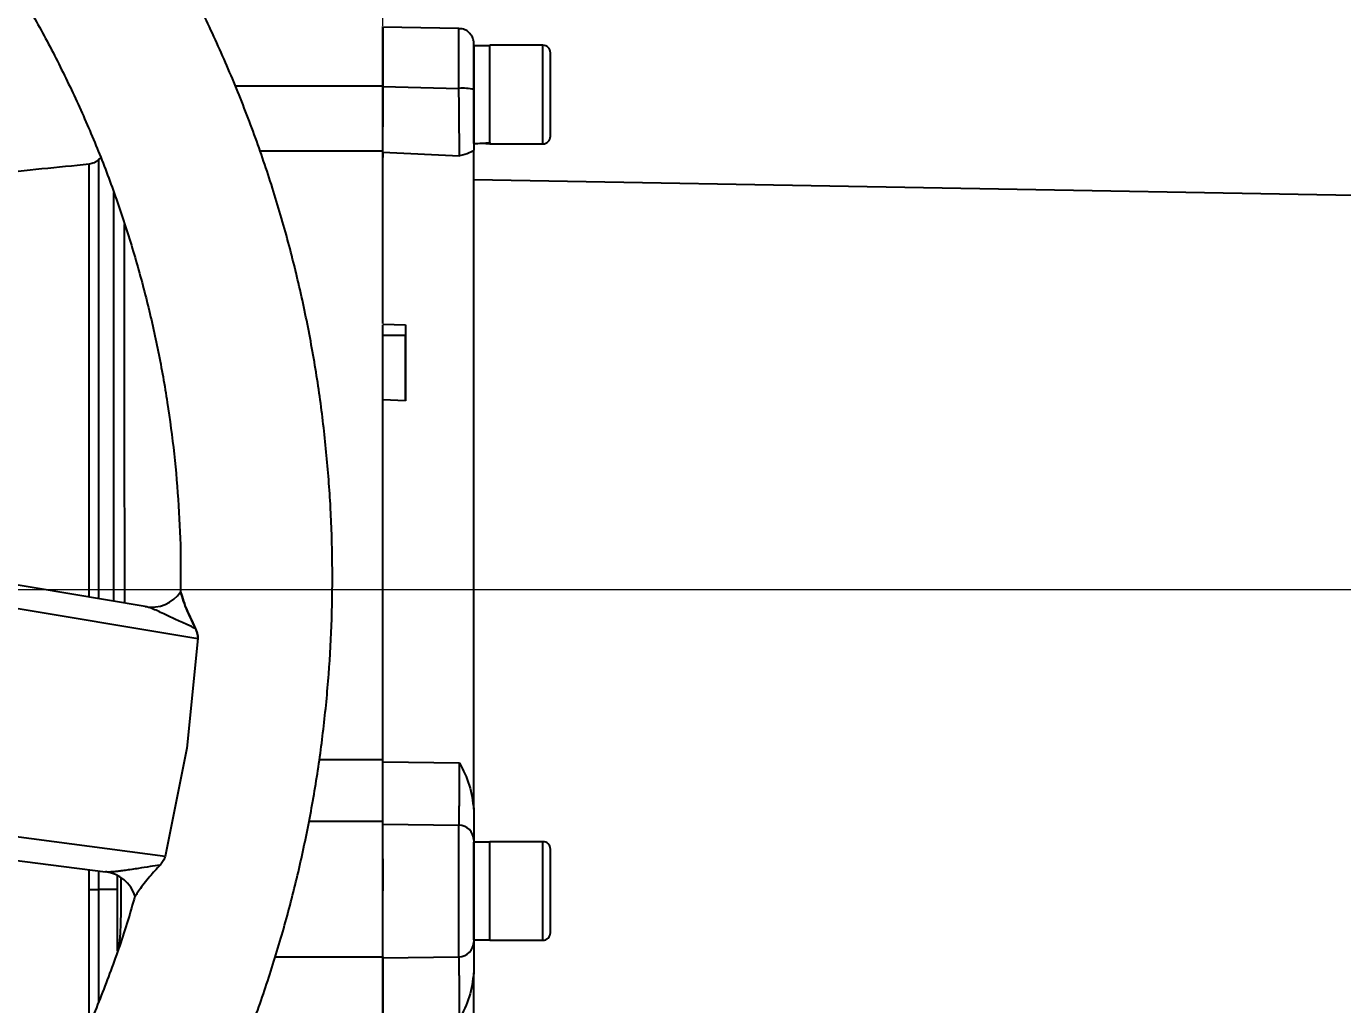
# Model space of a CAD drawing. Header units: millimetres. Extents: x 2180 to 4616, y 795 to 2518.
# Drawn here: x 3117.1 to 3290.7, y 1141.8 to 1270.8 of the extents above; entities that cross this region are included whole.
import ezdxf

# ---------------------------------------------------------------- set-up
doc = ezdxf.new("R2010")
doc.units = ezdxf.units.MM
doc.layers.add('AM_5', color=3, linetype='Continuous', lineweight=25)
doc.styles.add('SLDTEXTSTYLE1', font='txt.shx', dxfattribs={"width": 0.7, "bigfont": 'gbcbig.shx'})
doc.dimstyles.new('SLDDIMSTYLE12$0', dxfattribs={"dimtxt": 12, "dimasz": 10, "dimexe": 0, "dimexo": 0.0625, "dimgap": 0.875, "dimtad": 1, "dimdec": 1, "dimlfac": 1.8, "dimrnd": 1e-09, "dimzin": 12, "dimdsep": 46, "dimtxsty": 'SLDTEXTSTYLE1', "dimcen": 0.09, "dimdle": 8.16, "dimclrd": 3, "dimclre": 3, "dimadec": 0, "dimazin": 3, "dimtfac": 1, "dimtdec": 1, "dimtofl": 0, "dimtmove": 0, "dimatfit": 3, "dimfxl": 0, "dimfrac": 2, "dimtolj": 1, "dimlwd": 5, "dimlwe": 5, "dimarcsym": 0})
doc.dimstyles.new('SLDDIMSTYLE12$3', dxfattribs={"dimtxt": 12, "dimasz": 10, "dimexe": 0, "dimexo": 0.0625, "dimgap": 0.875, "dimtad": 1, "dimdec": 1, "dimlfac": 1.8, "dimrnd": 1e-09, "dimzin": 12, "dimdsep": 46, "dimtxsty": 'SLDTEXTSTYLE1', "dimcen": 0.09, "dimdle": 8.16, "dimclrd": 3, "dimclre": 3, "dimadec": 0, "dimazin": 3, "dimtfac": 1, "dimtdec": 1, "dimtofl": 0, "dimtmove": 0, "dimatfit": 3, "dimfxl": 0, "dimfrac": 2, "dimtolj": 1, "dimlwd": 5, "dimlwe": 5, "dimarcsym": 0})

# ---------------------------------------------------------------- blocks, each defined once
blk = doc.blocks.new('*D52')
at = {"layer": 'AM_5', "color": 3, "lineweight": 5, "transparency": 16777216}
blk.add_line((2986.92, 1197.06), (2986.92, 1380.16), dxfattribs=at)
at = {"layer": 'AM_5', "color": 3, "linetype": 'Continuous', "lineweight": 5, "transparency": 16777216}
for p, q in [((2996.92, 1380.16), (3154.16, 1380.16)), ((3164.16, 1270.86), (3164.16, 1380.16))]:
    blk.add_line(p, q, dxfattribs=at)
at = {"layer": 'AM_5', "color": 3, "transparency": 16777216}
for points in [[(2996.92, 1381.83), (2996.92, 1378.49), (2986.92, 1380.16)], [(3154.16, 1381.83), (3154.16, 1378.49), (3164.16, 1380.16)]]:
    blk.add_solid(points, dxfattribs=at)
at = {"layer": 'Defpoints', "color": 0, "transparency": 16777216}
for p in [(3164.16, 1380.16), (3164.16, 1270.8), (2986.92, 1197)]:
    blk.add_point(p, dxfattribs=at)
at = {"layer": 'AM_5', "color": 0, "transparency": 16777216, "insert": (3075.54, 1387.04), "char_height": 12, "attachment_point": 5, "style": 'SLDTEXTSTYLE1'}
blk.add_mtext('\\A1;178', dxfattribs=at)
blk = doc.blocks.new('*D53')
at = {"layer": 'AM_5', "color": 3, "lineweight": 5, "transparency": 16777216}
blk.add_line((3164.16, 1270.86), (3164.16, 1379.48), dxfattribs=at)
at = {"layer": 'AM_5', "color": 3, "linetype": 'Continuous', "lineweight": 5, "transparency": 16777216}
for p, q in [((3174.16, 1379.48), (3326.16, 1379.48)), ((3336.16, 1189.13), (3336.16, 1379.48))]:
    blk.add_line(p, q, dxfattribs=at)
at = {"layer": 'AM_5', "color": 3, "transparency": 16777216}
for points in [[(3174.16, 1381.14), (3174.16, 1377.81), (3164.16, 1379.48)], [(3326.16, 1381.14), (3326.16, 1377.81), (3336.16, 1379.48)]]:
    blk.add_solid(points, dxfattribs=at)
at = {"layer": 'Defpoints', "color": 0, "transparency": 16777216}
for p in [(3336.16, 1379.48), (3164.16, 1270.8), (3336.16, 1189.07)]:
    blk.add_point(p, dxfattribs=at)
at = {"layer": 'AM_5', "color": 0, "transparency": 16777216, "insert": (3250.16, 1386.35), "char_height": 12, "attachment_point": 5, "style": 'SLDTEXTSTYLE1'}
blk.add_mtext('\\A1;172', dxfattribs=at)
blk = doc.blocks.new('*D42')
at = {"layer": 'AM_5', "color": 3, "lineweight": 5, "transparency": 16777216}
blk.add_line((3280.13, 1314), (3311.38, 1314), dxfattribs=at)
at = {"layer": 'AM_5', "color": 3, "linetype": 'Continuous', "lineweight": 5, "transparency": 16777216}
for p, q in [((3311.38, 1304), (3311.38, 1206.56)), ((2986.99, 1196.56), (3311.38, 1196.56))]:
    blk.add_line(p, q, dxfattribs=at)
at = {"layer": 'AM_5', "color": 3, "transparency": 16777216}
for points in [[(3309.71, 1304), (3313.04, 1304), (3311.38, 1314)], [(3309.71, 1206.56), (3313.04, 1206.56), (3311.38, 1196.56)]]:
    blk.add_solid(points, dxfattribs=at)
at = {"layer": 'Defpoints', "color": 0, "transparency": 16777216}
for p in [(3280.07, 1314), (2986.93, 1196.56), (3311.38, 1196.56)]:
    blk.add_point(p, dxfattribs=at)
at = {"layer": 'AM_5', "color": 0, "transparency": 16777216, "insert": (3304.5, 1255.28), "char_height": 12, "attachment_point": 5, "rotation": 90, "style": 'SLDTEXTSTYLE1'}
blk.add_mtext('\\A1;115', dxfattribs=at)
blk = doc.blocks.new('*D43')
at = {"layer": 'AM_5', "color": 3, "linetype": 'Continuous', "lineweight": 5, "transparency": 16777216}
blk.add_line((3133.35, 1365.27), (3107.54, 1333.22), dxfattribs=at)
at = {"layer": 'AM_5', "color": 3, "lineweight": 5, "transparency": 16777216}
for p, q in [((3054.14, 1267.02), (3054.32, 1267.02)), ((3054.23, 1266.93), (3054.23, 1267.11))]:
    blk.add_line(p, q, dxfattribs=at)
at = {"layer": 'AM_5', "color": 3, "transparency": 16777216}
blk.add_solid([(3106.24, 1334.26), (3108.84, 1332.17), (3101.27, 1325.43)], dxfattribs=at)
at = {"layer": 'Defpoints', "color": 0, "transparency": 16777216}
for p in [(3101.27, 1325.43), (3007.18, 1208.6)]:
    blk.add_point(p, dxfattribs=at)
at = {"layer": 'AM_5', "color": 0, "transparency": 16777216, "insert": (3118.23, 1357.45), "char_height": 12, "attachment_point": 5, "rotation": 51.1543, "style": 'SLDTEXTSTYLE1'}
blk.add_mtext('\\A1;%%C420', dxfattribs=at)

msp = doc.modelspace()

# ---------------------------------------------------------------- linework, layer by layer
at = {"color": 7, "linetype": 'Continuous', "lineweight": 25}
for p, q in [((3174.191, 1270.511), (3164.157, 1270.686)), ((3178.257, 1268.235), (3176.157, 1268.235)), ((3185.257, 1268.295), (3178.257, 1268.295)), ((3144.68, 1262.931), (3164.157, 1262.931)), ((3164.157, 1262.866), (3174.191, 1262.616)), ((3176.157, 1255.47), (3176.157, 1257.628)), ((3176.157, 1257.455), (3176.157, 1255.355)), ((3178.257, 1255.295), (3185.257, 1255.295)), ((3126.944, 1253.497), (3126.63, 1253.183)), ((3164.157, 1254.34), (3147.934, 1254.34)), ((3164.156, 1254.215), (3164.156, 1253.481)), ((3164.157, 1254.215), (3174.261, 1253.698)), ((3305.683, 1248.275), (3176.157, 1250.536)), ((3164.157, 1231.545), (3167.157, 1231.433)), ((3167.157, 1231.433), (3167.157, 1230.01)), ((3167.157, 1230.01), (3164.157, 1230.01)), ((3167.157, 1221.438), (3164.157, 1221.549)), ((3132.815, 1194.293), (3107.376, 1198.565)), ((3137.455, 1196.241), (3137.455, 1196.24)), ((3137.49, 1196.239), (3137.491, 1196.238)), ((3106.096, 1195.683), (3139.748, 1190.07)), ((3139.748, 1190.07), (3138.288, 1175.616)), ((3138.287, 1175.613), (3135.46, 1161.361)), ((3138.288, 1175.616), (3138.287, 1175.613)), ((3155.758, 1174.127), (3164.157, 1174.127)), ((3164.157, 1173.823), (3174.262, 1173.704)), ((3135.46, 1161.361), (3101.628, 1165.763)), ((3164.157, 1165.953), (3154.394, 1165.953)), ((3164.157, 1165.621), (3174.192, 1165.472)), ((3178.257, 1163.235), (3176.157, 1163.235)), ((3185.257, 1163.295), (3178.257, 1163.295)), ((3178.257, 1163.295), (3178.257, 1163.235)), ((3102.007, 1162.62), (3127.591, 1159.32)), ((3125.429, 1157), (3125.429, 1159.599)), ((3126.653, 1159.441), (3126.653, 1157.001)), ((3129.157, 1157.007), (3129.157, 1158.805)), ((3129.157, 1157.007), (3129.157, 1158.805)), ((3129.157, 1157.007), (3126.653, 1157.001)), ((3129.157, 1148.898), (3129.157, 1157.007)), ((3164.157, 1152.545), (3164.157, 1152.795)), ((3176.157, 1150.355), (3178.257, 1150.355)), ((3178.257, 1150.295), (3185.257, 1150.295)), ((3149.946, 1148.092), (3164.157, 1148.092)), ((3164.157, 1147.97), (3174.192, 1148.119))]:
    msp.add_line(p, q, dxfattribs=at)
at = {"color": 7, "linetype": 'Continuous', "lineweight": 25, "flags": 128}
for points in [[(3174.191, 1262.616), (3174.191, 1264.414), (3174.191, 1266.097), (3174.191, 1267.588), (3174.191, 1268.823), (3174.191, 1269.746), (3174.191, 1270.317), (3174.191, 1270.511)], [(3176.157, 1255.355), (3176.157, 1255.531), (3176.157, 1256.05), (3176.157, 1256.882), (3176.157, 1257.984), (3176.157, 1259.293), (3176.157, 1260.74), (3176.157, 1262.244), (3176.157, 1263.724), (3176.157, 1265.098), (3176.157, 1266.292), (3176.157, 1267.239), (3176.157, 1267.889), (3176.157, 1268.206), (3176.157, 1268.235)], [(3178.257, 1255.47), (3178.257, 1255.394), (3178.257, 1255.306), (3178.257, 1255.568), (3178.257, 1256.166), (3178.257, 1257.067), (3178.257, 1258.223), (3178.257, 1259.572), (3178.257, 1261.04), (3178.257, 1262.549), (3178.257, 1264.018), (3178.257, 1265.367), (3178.257, 1266.523), (3178.257, 1267.424), (3178.257, 1268.022), (3178.257, 1268.284), (3178.257, 1268.235)], [(3178.257, 1255.47), (3178.257, 1255.924), (3178.257, 1256.7), (3178.257, 1257.754), (3178.257, 1259.029), (3178.257, 1260.455), (3178.257, 1261.955), (3178.257, 1263.446), (3178.257, 1264.846), (3178.257, 1266.08), (3178.257, 1267.079), (3178.257, 1267.79), (3178.257, 1268.172), (3178.257, 1268.235)], [(3185.257, 1255.295), (3185.257, 1255.306), (3185.257, 1255.568), (3185.257, 1256.166), (3185.257, 1257.067), (3185.257, 1258.223), (3185.257, 1259.572), (3185.257, 1261.04), (3185.257, 1262.549), (3185.257, 1264.018), (3185.257, 1265.367), (3185.257, 1266.523), (3185.257, 1267.424), (3185.257, 1268.022), (3185.257, 1268.284), (3185.257, 1268.295)], [(3176.157, 1262.428), (3176.157, 1262.416), (3176.157, 1261.18), (3176.157, 1259.994), (3176.157, 1258.954), (3176.157, 1258.144), (3176.157, 1257.631), (3176.157, 1257.455)], [(3176.157, 1257.795), (3176.157, 1257.754), (3176.157, 1256.7), (3176.157, 1255.924), (3176.157, 1255.47)], [(3174.192, 1148.119), (3174.192, 1148.483), (3174.192, 1149.215), (3174.192, 1150.284), (3174.192, 1151.641), (3174.192, 1153.227), (3174.192, 1154.971), (3174.192, 1156.795), (3174.192, 1158.62), (3174.192, 1160.364), (3174.192, 1161.949), (3174.192, 1163.307), (3174.192, 1164.375), (3174.192, 1165.108), (3174.192, 1165.472)], [(3176.157, 1150.355), (3176.157, 1150.371), (3176.157, 1150.651), (3176.157, 1151.267), (3176.157, 1152.185), (3176.157, 1153.355), (3176.157, 1154.714), (3176.157, 1156.186), (3176.157, 1157.691), (3176.157, 1159.148), (3176.157, 1160.476), (3176.157, 1161.602), (3176.157, 1162.466), (3176.157, 1163.02), (3176.157, 1163.233), (3176.157, 1163.235)], [(3178.257, 1150.355), (3178.257, 1150.339), (3178.257, 1150.339), (3178.257, 1150.687), (3178.257, 1151.364), (3178.257, 1152.334), (3178.257, 1153.545), (3178.257, 1154.931), (3178.257, 1156.417), (3178.257, 1157.924), (3178.257, 1159.369), (3178.257, 1160.676), (3178.257, 1161.774), (3178.257, 1162.603), (3178.257, 1163.12), (3178.257, 1163.295), (3178.257, 1163.295)], [(3185.257, 1150.295), (3185.257, 1150.339), (3185.257, 1150.687), (3185.257, 1151.364), (3185.257, 1152.334), (3185.257, 1153.545), (3185.257, 1154.931), (3185.257, 1156.417), (3185.257, 1157.924), (3185.257, 1159.369), (3185.257, 1160.676), (3185.257, 1161.774), (3185.257, 1162.603), (3185.257, 1163.12), (3185.257, 1163.295)], [(3178.257, 1150.459), (3178.257, 1150.57), (3178.257, 1151.124), (3178.257, 1151.987), (3178.257, 1153.114), (3178.257, 1154.442), (3178.257, 1155.898), (3178.257, 1157.404), (3178.257, 1158.876), (3178.257, 1160.234), (3178.257, 1161.405), (3178.257, 1162.323), (3178.257, 1162.587)]]:
    msp.add_lwpolyline(points, dxfattribs=at)
at = {"color": 7, "linetype": 'Continuous', "lineweight": 25}
for centre, radius, start, end in [((3185.257, 1267.295), 1, 360, 90), ((3174.673, 1257.287), 5.35, 73.89602, 95.15846), ((3185.257, 1256.295), 1, 270, 360), ((3133.646, 1198.887), 4.669, 259.74027, 325.43734), ((3174.162, 1163.477), 1.995, 0.12481, 89.13021), ((3185.257, 1162.295), 1, 360, 90), ((3127.044, 1154.684), 4.668, 17.58427, 83.2716), ((3125.37, 1821.055), 664.054, 270.005021, 270.110676), ((3185.257, 1151.295), 1, 270, 360), ((3174.162, 1150.114), 1.995, 270.86979, 359.87519)]:
    msp.add_arc(centre, radius, start, end, dxfattribs=at)
for centre, major_axis, ratio, start_param, end_param in [((3176.157, 1261.795), (11.154, 0), 0.5773485, 4.712389, 4.9017857), ((3178.257, 1261.795), (11.154, 0), 0.5773485, 4.6181166, 4.712389), ((3129.157, 1156.795), (0, 98.916), 0.0000054, 4.6323855, 4.7145267)]:
    msp.add_ellipse(centre, major_axis=major_axis, ratio=ratio, start_param=start_param, end_param=end_param, dxfattribs=at)
for points, knots in [([(2986.724, 1027.83), (2989.284, 1027.855), (2992.865, 1027.889), (2998.134, 1028.168), (3002.598, 1028.504), (3007.914, 1029.069), (3013.483, 1029.842), (3019.297, 1030.853), (3025.268, 1032.109), (3031.344, 1033.619), (3037.482, 1035.39), (3043.647, 1037.424), (3049.811, 1039.724), (3055.948, 1042.289), (3062.036, 1045.119), (3068.055, 1048.213), (3073.988, 1051.568), (3079.817, 1055.18), (3085.527, 1059.045), (3091.103, 1063.159), (3096.53, 1067.517), (3101.795, 1072.111), (3106.887, 1076.935), (3111.792, 1081.983), (3116.499, 1087.246), (3120.996, 1092.716), (3125.275, 1098.384), (3129.323, 1104.241), (3133.133, 1110.278), (3136.695, 1116.484), (3140, 1122.849), (3143.041, 1129.361), (3145.81, 1136.01), (3148.3, 1142.785), (3150.506, 1149.672), (3152.42, 1156.661), (3154.039, 1163.739), (3155.357, 1170.893), (3156.37, 1178.109), (3157.074, 1185.377), (3157.467, 1192.681), (3157.546, 1200.009), (3157.309, 1207.347), (3156.755, 1214.681), (3155.882, 1221.999), (3154.692, 1229.286), (3153.184, 1236.529), (3151.359, 1243.713), (3149.218, 1250.826), (3146.765, 1257.854), (3144, 1264.782), (3140.927, 1271.599), (3137.55, 1278.289), (3133.872, 1284.841), (3129.899, 1291.241), (3125.634, 1297.477), (3121.083, 1303.535), (3116.251, 1309.403), (3111.143, 1315.069), (3105.767, 1320.522), (3100.32, 1325.569), (3094.847, 1330.222), (3089.389, 1334.491), (3083.764, 1338.534), (3077.982, 1342.342), (3072.055, 1345.91), (3065.992, 1349.232), (3059.806, 1352.302), (3053.51, 1355.116), (3047.116, 1357.668), (3040.641, 1359.954), (3034.103, 1361.97), (3027.528, 1363.713), (3020.956, 1365.177), (3014.462, 1366.359), (3008.172, 1367.256), (3002.648, 1367.84), (2997.766, 1368.207), (2992.942, 1368.447), (2986.967, 1368.564), (2981.45, 1368.454), (2976.181, 1368.182), (2971.717, 1367.844), (2966.401, 1367.279), (2960.832, 1366.506), (2955.018, 1365.496), (2949.047, 1364.24), (2942.971, 1362.729), (2936.833, 1360.959), (2930.668, 1358.924), (2924.504, 1356.625), (2918.367, 1354.06), (2912.279, 1351.229), (2906.26, 1348.136), (2900.327, 1344.781), (2894.498, 1341.169), (2888.788, 1337.303), (2883.213, 1333.189), (2877.785, 1328.832), (2872.52, 1324.238), (2867.428, 1319.413), (2862.523, 1314.365), (2857.817, 1309.103), (2853.319, 1303.633), (2849.041, 1297.964), (2844.992, 1292.107), (2841.182, 1286.07), (2837.62, 1279.865), (2834.316, 1273.5), (2831.273, 1266.988), (2828.511, 1260.336), (2826.174, 1254.054), (2824.895, 1249.949), (2824.332, 1248.141)], [0, 0, 0, 0, 0.01020738, 0.01427401, 0.02103699, 0.02805607, 0.03558666, 0.0434511, 0.05157826, 0.05991132, 0.06840986, 0.07704394, 0.08579098, 0.09463359, 0.10355821, 0.11255405, 0.12161242, 0.13072624, 0.1398897, 0.14909794, 0.15834689, 0.16763314, 0.17695375, 0.18630622, 0.19568842, 0.20509849, 0.21453484, 0.22399606, 0.23348097, 0.24298851, 0.25251779, 0.26206801, 0.27163852, 0.28122873, 0.29083816, 0.30046642, 0.31011319, 0.31977821, 0.32946132, 0.33916239, 0.34888138, 0.35861831, 0.36837328, 0.37814642, 0.38793798, 0.39774825, 0.40757761, 0.41742653, 0.42729557, 0.4371854, 0.4470968, 0.45703069, 0.46698816, 0.47697044, 0.48697902, 0.49701559, 0.50708218, 0.51718117, 0.52731537, 0.53748817, 0.54770366, 0.5569145, 0.56612256, 0.57532659, 0.5845258, 0.59371913, 0.60290519, 0.61208206, 0.62124705, 0.63039624, 0.63952364, 0.64861966, 0.65766788, 0.66663751, 0.67546331, 0.68397889, 0.69196332, 0.69760555, 0.70350123, 0.71121989, 0.72142727, 0.72549391, 0.73225688, 0.73927596, 0.74680655, 0.754671, 0.76279816, 0.77113122, 0.77962976, 0.78826384, 0.79701087, 0.80585349, 0.81477811, 0.82377394, 0.83283231, 0.84194614, 0.85110959, 0.86031783, 0.86956679, 0.87885303, 0.88817364, 0.89752611, 0.90690831, 0.91631839, 0.92575473, 0.93521596, 0.94470086, 0.95420841, 0.96373768, 0.97328791, 0.98285841, 0.99244862, 1, 1, 1, 1]), ([(2987.54, 1348.519), (2989.941, 1348.481), (2993.299, 1348.429), (2998.242, 1348.125), (3002.432, 1347.768), (3007.418, 1347.177), (3012.64, 1346.377), (3018.086, 1345.34), (3023.674, 1344.056), (3029.353, 1342.518), (3035.081, 1340.72), (3040.825, 1338.659), (3046.555, 1336.335), (3052.247, 1333.748), (3057.879, 1330.898), (3063.431, 1327.788), (3068.884, 1324.421), (3074.221, 1320.802), (3079.427, 1316.935), (3084.486, 1312.826), (3089.384, 1308.482), (3094.107, 1303.909), (3098.643, 1299.116), (3102.979, 1294.11), (3107.104, 1288.901), (3111.006, 1283.498), (3114.675, 1277.91), (3118.102, 1272.149), (3121.276, 1266.226), (3124.19, 1260.15), (3126.834, 1253.936), (3129.203, 1247.594), (3131.287, 1241.136), (3133.082, 1234.577), (3134.582, 1227.929), (3135.78, 1221.205), (3136.677, 1214.419), (3137.253, 1207.585), (3137.527, 1201.519), (3137.475, 1197.735), (3137.455, 1196.241)], [0, 0, 0, 0, 0.0302952, 0.0423856, 0.0624901, 0.08336, 0.1057536, 0.1291426, 0.1533151, 0.1781023, 0.2033838, 0.2290707, 0.2550958, 0.2814075, 0.3079654, 0.3347376, 0.3616982, 0.3888263, 0.4161047, 0.4435189, 0.4710571, 0.4987089, 0.526466, 0.5543209, 0.5822674, 0.6103001, 0.6384144, 0.6666062, 0.6948723, 0.7232096, 0.7516156, 0.7800883, 0.8086258, 0.8372268, 0.86589, 0.8946146, 0.9234, 0.9522458, 0.9811519, 1, 1, 1, 1]), ([(3164.157, 1262.931), (3164.157, 1263.993), (3164.157, 1266.119), (3164.157, 1268.688), (3164.157, 1270.456), (3164.157, 1270.68), (3164.157, 1270.792)], [0, 0, 0, 0, 0.2503661, 0.5007322, 0.7510982, 1, 1, 1, 1]), ([(3164.157, 1270.686), (3164.157, 1270.575), (3164.157, 1270.352), (3164.157, 1268.553), (3164.157, 1266.906), (3164.157, 1265.839), (3164.157, 1265.795)], [0, 0, 0, 0, 0.3286314, 0.6572627, 0.9858941, 1, 1, 1, 1]), ([(3176.157, 1268.094), (3176.157, 1268.151), (3176.157, 1268.4), (3176.157, 1268.488), (3176.157, 1268.51), (3176.157, 1268.513), (3176.157, 1268.519), (3176.157, 1268.526), (3176.156, 1268.549), (3176.15, 1268.789), (3176.061, 1269.22), (3175.747, 1269.777), (3175.268, 1270.213), (3174.717, 1270.481), (3174.341, 1270.479), (3174.198, 1270.478)], [0, 0, 0, 0, 0.0799652, 0.3519428, 0.420096, 0.4244444, 0.4252673, 0.4262442, 0.4288884, 0.4379541, 0.5614142, 0.669529, 0.7910614, 0.920557, 1, 1, 1, 1]), ([(3176.157, 1268.094), (3176.157, 1268.083), (3176.157, 1267.931), (3176.157, 1266.816), (3176.157, 1264.885), (3176.157, 1263.247), (3176.157, 1262.428)], [0, 0, 0, 0, 0.0255227, 0.3503484, 0.6751742, 1, 1, 1, 1]), ([(3186.257, 1261.795), (3186.257, 1262.487), (3186.257, 1263.551), (3186.257, 1264.832), (3186.257, 1265.713), (3186.257, 1266.423), (3186.257, 1267.108), (3186.257, 1267.221), (3186.257, 1267.295)], [0, 0, 0, 0, 0.2394568, 0.3683607, 0.5, 0.6316393, 0.7605432, 1, 1, 1, 1]), ([(3164.157, 1254.215), (3164.157, 1254.496), (3164.157, 1255.058), (3164.157, 1257.076), (3164.157, 1259.725), (3164.157, 1261.818), (3164.157, 1262.866)], [0, 0, 0, 0, 0.2500466, 0.4994486, 0.7493959, 1, 1, 1, 1]), ([(3174.261, 1253.698), (3174.261, 1253.973), (3174.26, 1254.344), (3174.254, 1255.299), (3174.25, 1255.977), (3174.245, 1256.792), (3174.235, 1257.811), (3174.222, 1259.122), (3174.209, 1260.751), (3174.197, 1261.975), (3174.191, 1262.616)], [0, 0, 0, 0, 0.2442896, 0.3290361, 0.4144899, 0.500125, 0.5979924, 0.7157703, 0.8510724, 1, 1, 1, 1]), ([(3176.157, 1262.428), (3176.157, 1261.668), (3176.157, 1260.153), (3176.157, 1258.024), (3176.157, 1256.067), (3176.157, 1255.003), (3176.157, 1254.469)], [0, 0, 0, 0, 0.2507669, 0.5000113, 0.749245, 1, 1, 1, 1]), ([(3164.157, 1261.795), (3164.157, 1261.239), (3164.157, 1260.127), (3164.157, 1258.709), (3164.157, 1257.779), (3164.157, 1257.418), (3164.157, 1257.68), (3164.157, 1257.795)], [0, 0, 0, 0, 0.2095815, 0.4191631, 0.6287446, 0.8383262, 1, 1, 1, 1]), ([(3186.257, 1256.295), (3186.257, 1256.368), (3186.257, 1256.481), (3186.257, 1257.167), (3186.257, 1257.877), (3186.257, 1258.758), (3186.257, 1260.039), (3186.257, 1261.103), (3186.257, 1261.795)], [0, 0, 0, 0, 0.2394568, 0.3683607, 0.5, 0.6316393, 0.7605432, 1, 1, 1, 1]), ([(3164.157, 1231.626), (3164.157, 1232.323), (3164.157, 1235.295), (3164.157, 1239.745), (3164.157, 1244.888), (3164.157, 1249.04), (3164.157, 1252.323), (3164.157, 1253.667), (3164.157, 1254.34)], [0, 0, 0, 0, 0.0577205, 0.2461764, 0.4346323, 0.6230882, 0.8115441, 1, 1, 1, 1]), ([(3164.157, 1246.277), (3164.157, 1247.426), (3164.157, 1249.775), (3164.157, 1252.442), (3164.157, 1253.624), (3164.157, 1254.215)], [0, 0, 0, 0, 0.3234517, 0.6617258, 1, 1, 1, 1]), ([(3176.157, 1254.469), (3176.011, 1254.349), (3175.718, 1254.108), (3174.749, 1253.835), (3174.261, 1253.698)], [0, 0, 0, 0, 0.4975573, 1, 1, 1, 1]), ([(3125.419, 1252.601), (3121.264, 1252.198), (3113.895, 1251.482), (3106.553, 1250.525), (3103.35, 1250.107)], [0, 0, 0, 0, 0.5637924, 1, 1, 1, 1]), ([(3126.651, 1253.203), (3126.47, 1253.051), (3126.108, 1252.746), (3125.643, 1252.661), (3125.41, 1252.618)], [0, 0, 0, 0, 0.5000001, 1, 1, 1, 1]), ([(3125.428, 1195.533), (3125.427, 1197.48), (3125.427, 1202.35), (3125.427, 1207.703), (3125.427, 1211.872), (3125.426, 1214.118), (3125.426, 1216.324), (3125.426, 1218.487), (3125.426, 1220.606), (3125.426, 1222.677), (3125.425, 1225.642), (3125.425, 1229.532), (3125.424, 1234.235), (3125.423, 1238.853), (3125.422, 1242.657), (3125.422, 1245.68), (3125.421, 1248.007), (3125.42, 1249.962), (3125.42, 1251.449), (3125.419, 1252.434), (3125.419, 1252.551), (3125.418, 1252.611)], [0, 0, 0, 0, 0.0577112, 0.1444095, 0.1693942, 0.1944696, 0.2196359, 0.2448929, 0.2702408, 0.2956794, 0.3212087, 0.3825805, 0.4507211, 0.5256294, 0.607304, 0.6655257, 0.7267557, 0.7909939, 0.8582398, 0.9284932, 1, 1, 1, 1]), ([(3126.644, 1253.123), (3126.644, 1253.146), (3126.644, 1253.288), (3126.645, 1252.629), (3126.646, 1251.088), (3126.647, 1248.508), (3126.647, 1245.005), (3126.648, 1240.57), (3126.649, 1235.24), (3126.65, 1229.054), (3126.651, 1222.06), (3126.651, 1214.333), (3126.652, 1205.897), (3126.652, 1199.508), (3126.652, 1195.843), (3126.652, 1195.328)], [0, 0, 0, 0, 0.016394, 0.101859, 0.1878451, 0.2743525, 0.3613811, 0.4489308, 0.5370018, 0.6255939, 0.7147072, 0.8043418, 0.8944974, 0.9851743, 1, 1, 1, 1]), ([(3128.694, 1194.985), (3128.693, 1196.728), (3128.693, 1200.898), (3128.691, 1207.217), (3128.69, 1213.714), (3128.688, 1218.23), (3128.687, 1220.96), (3128.686, 1222.245), (3128.686, 1223.469), (3128.685, 1224.633), (3128.685, 1225.74), (3128.683, 1228.859), (3128.68, 1233.716), (3128.676, 1239.693), (3128.678, 1244.354), (3128.668, 1247.344), (3128.668, 1248.554), (3128.668, 1248.88)], [0, 0, 0, 0, 0.0708686, 0.1695597, 0.2704087, 0.3610308, 0.383079, 0.4044252, 0.4250694, 0.4450117, 0.4642519, 0.4827902, 0.6102084, 0.7376719, 0.865182, 0.9635673, 1, 1, 1, 1]), ([(3130.108, 1194.747), (3130.108, 1195.974), (3130.107, 1200.056), (3130.106, 1206.739), (3130.103, 1214.789), (3130.101, 1222.542), (3130.098, 1229.892), (3130.094, 1236.627), (3130.091, 1241.568), (3130.089, 1243.954), (3130.089, 1244.683)], [0, 0, 0, 0, 0.0570997, 0.1899714, 0.32791, 0.4709149, 0.6189859, 0.7721223, 0.9303237, 1, 1, 1, 1]), ([(3164.157, 1174.127), (3164.157, 1177.422), (3164.157, 1184.01), (3164.157, 1193.563), (3164.157, 1202.744), (3164.157, 1211.454), (3164.157, 1219.567), (3164.157, 1226.303), (3164.157, 1229.983), (3164.157, 1231.457)], [0, 0, 0, 0, 0.149957, 0.2999139, 0.4498709, 0.5998278, 0.7497848, 0.8997417, 1, 1, 1, 1]), ([(3167.157, 1221.438), (3167.157, 1222.709), (3167.157, 1225.732), (3167.157, 1228.44), (3167.157, 1230.01)], [0, 0, 0, 0, 0.4203629, 1, 1, 1, 1]), ([(3137.49, 1196.239), (3137.499, 1196.205), (3137.517, 1196.126), (3137.703, 1195.475), (3138.221, 1193.961), (3138.963, 1192.405), (3139.46, 1191.363)], [0, 0, 0, 0, 0.1105283, 0.2490059, 0.4974103, 1, 1, 1, 1]), ([(3139.483, 1191.362), (3138.976, 1192.404), (3138.218, 1193.962), (3137.711, 1195.452), (3137.521, 1196.108), (3137.501, 1196.196), (3137.49, 1196.239)], [0, 0, 0, 0, 0.5024672, 0.7509757, 0.8756525, 1, 1, 1, 1]), ([(3139.483, 1191.362), (3139.095, 1191.552), (3138.168, 1192.005), (3136.721, 1192.643), (3135.155, 1193.377), (3133.771, 1194.036), (3133.094, 1194.218), (3132.815, 1194.293)], [0, 0, 0, 0, 0.1543805, 0.3689656, 0.5771659, 0.8257398, 1, 1, 1, 1]), ([(3139.46, 1191.363), (3139.47, 1191.334), (3139.534, 1191.144), (3139.649, 1190.852), (3139.746, 1190.44), (3139.748, 1190.189), (3139.748, 1190.07)], [0, 0, 0, 0, 0.0709429, 0.4685237, 0.7475032, 1, 1, 1, 1]), ([(3139.748, 1190.07), (3139.748, 1190.188), (3139.747, 1190.44), (3139.637, 1190.882), (3139.542, 1191.177), (3139.483, 1191.362)], [0, 0, 0, 0, 0.2505518, 0.5313012, 1, 1, 1, 1]), ([(3164.157, 1165.621), (3164.157, 1165.847), (3164.157, 1166.3), (3164.157, 1168.178), (3164.157, 1170.723), (3164.157, 1172.789), (3164.157, 1173.823)], [0, 0, 0, 0, 0.2500652, 0.4994456, 0.7493864, 1, 1, 1, 1]), ([(3174.192, 1165.472), (3174.198, 1165.568), (3174.209, 1165.753), (3174.221, 1166.355), (3174.232, 1166.97), (3174.239, 1167.512), (3174.251, 1168.607), (3174.259, 1170.566), (3174.261, 1172.673), (3174.262, 1173.704)], [0, 0, 0, 0, 0.1490589, 0.284486, 0.365253, 0.4374072, 0.5004523, 0.7554674, 1, 1, 1, 1]), ([(3174.262, 1173.704), (3174.749, 1172.733), (3175.719, 1170.799), (3176.012, 1168.653), (3176.157, 1167.585)], [0, 0, 0, 0, 0.50244267, 1, 1, 1, 1]), ([(3176.157, 1167.585), (3176.157, 1167.032), (3176.157, 1165.931), (3176.157, 1164.711), (3176.157, 1163.825), (3176.157, 1163.596), (3176.157, 1163.481)], [0, 0, 0, 0, 0.250755, 0.4999887, 0.7492331, 1, 1, 1, 1]), ([(3164.157, 1152.623), (3164.157, 1153.024), (3164.157, 1154.327), (3164.157, 1157.06), (3164.157, 1160.29), (3164.157, 1163.109), (3164.157, 1165.215), (3164.157, 1165.707), (3164.157, 1165.953)], [0, 0, 0, 0, 0.08145643, 0.26516514, 0.44887386, 0.63258257, 0.81629129, 1, 1, 1, 1]), ([(3186.257, 1151.295), (3186.257, 1151.368), (3186.257, 1151.481), (3186.257, 1152.167), (3186.257, 1152.877), (3186.257, 1153.758), (3186.257, 1155.039), (3186.257, 1156.795), (3186.257, 1158.551), (3186.257, 1159.832), (3186.257, 1160.713), (3186.257, 1161.423), (3186.257, 1162.108), (3186.257, 1162.221), (3186.257, 1162.295)], [0, 0, 0, 0, 0.1197284, 0.1841803, 0.25, 0.3158197, 0.3802716, 0.5, 0.6197284, 0.6841803, 0.75, 0.8158197, 0.8802716, 1, 1, 1, 1]), ([(3134.774, 1160.21), (3134.331, 1160.14), (3133.367, 1159.987), (3131.804, 1159.747), (3130.49, 1159.541), (3129.511, 1159.41), (3128.947, 1159.347), (3128.42, 1159.304), (3127.945, 1159.284), (3127.699, 1159.309), (3127.591, 1159.32)], [0, 0, 0, 0, 0.1610959, 0.3500594, 0.5867226, 0.6799971, 0.7629362, 0.835774, 0.9281692, 1, 1, 1, 1]), ([(3134.774, 1160.21), (3134.311, 1159.701), (3133.26, 1158.545), (3132.209, 1157.188), (3131.649, 1156.358), (3131.506, 1156.114), (3131.493, 1156.092), (3131.494, 1156.094), (3131.494, 1156.094)], [0, 0, 0, 0, 0.296932, 0.6736495, 0.8400755, 0.9606673, 0.9947876, 1, 1, 1, 1]), ([(3135.46, 1161.361), (3135.407, 1161.205), (3135.278, 1160.825), (3135.004, 1160.465), (3134.822, 1160.263), (3134.774, 1160.21)], [0, 0, 0, 0, 0.3410071, 0.8286347, 1, 1, 1, 1]), ([(3164.157, 1160.795), (3164.157, 1160.91), (3164.157, 1161.173), (3164.157, 1160.812), (3164.157, 1159.882), (3164.157, 1158.463), (3164.157, 1157.351), (3164.157, 1156.795)], [0, 0, 0, 0, 0.1621533, 0.371615, 0.5810766, 0.7905383, 1, 1, 1, 1]), ([(3129.61, 1158.517), (3129.614, 1157.965), (3129.623, 1156.571), (3129.603, 1154.211), (3129.554, 1152.12), (3129.484, 1150.613), (3129.432, 1150.266), (3129.404, 1150.076)], [0, 0, 0, 0, 0.1446681, 0.3655212, 0.6066409, 0.7853277, 1, 1, 1, 1]), ([(3125.428, 1139.177), (3125.428, 1142.125), (3125.429, 1148.027), (3125.429, 1154.007), (3125.429, 1157)], [0, 0, 0, 0, 0.4994879, 1, 1, 1, 1]), ([(3126.653, 1157.001), (3126.653, 1153.843), (3126.653, 1148.877), (3126.653, 1143.981), (3126.653, 1142.198)], [0, 0, 0, 0, 0.6359822, 1, 1, 1, 1]), ([(3131.454, 1156.102), (3131.153, 1155.04), (3130.217, 1151.735), (3128.31, 1146.284), (3125.752, 1139.756), (3122.867, 1133.345), (3119.682, 1127.057), (3116.194, 1120.908), (3112.409, 1114.912), (3108.333, 1109.083), (3103.97, 1103.434), (3099.326, 1097.979), (3094.407, 1092.729), (3089.397, 1087.873), (3084.343, 1083.401), (3079.285, 1079.303), (3074.056, 1075.429), (3068.669, 1071.787), (3063.133, 1068.384), (3057.46, 1065.226), (3051.663, 1062.319), (3045.755, 1059.668), (3039.752, 1057.279), (3033.669, 1055.157), (3027.53, 1053.304), (3021.363, 1051.726), (3015.218, 1050.427), (3009.209, 1049.415), (3003.643, 1048.704), (2998.797, 1048.259), (2994.327, 1047.981), (2990.422, 1047.843), (2987.823, 1047.834), (2986.775, 1047.83)], [0, 0, 0, 0, 0.0170783, 0.0531439, 0.089298, 0.1255445, 0.1618882, 0.1983346, 0.2348901, 0.2715626, 0.3083611, 0.3452967, 0.3823824, 0.4196345, 0.4532144, 0.4867833, 0.5203362, 0.5538698, 0.5873798, 0.6208602, 0.654303, 0.6876965, 0.7210233, 0.7542563, 0.7873511, 0.8202281, 0.8527303, 0.8844984, 0.9144909, 0.939551, 0.9597807, 0.9837802, 1, 1, 1, 1]), ([(3129.404, 1150.076), (3129.386, 1149.992), (3129.351, 1149.833), (3129.318, 1149.486), (3129.302, 1149.322)], [0, 0, 0, 0, 0.5255504, 1, 1, 1, 1]), ([(3176.157, 1150.11), (3176.157, 1149.995), (3176.157, 1149.766), (3176.157, 1148.88), (3176.157, 1147.66), (3176.157, 1146.558), (3176.157, 1146.006)], [0, 0, 0, 0, 0.2507669, 0.5000113, 0.749245, 1, 1, 1, 1]), ([(3164.157, 1139.767), (3164.157, 1140.8), (3164.157, 1142.861), (3164.157, 1145.405), (3164.157, 1147.287), (3164.157, 1147.742), (3164.157, 1147.97)], [0, 0, 0, 0, 0.2500466, 0.4994486, 0.7493959, 1, 1, 1, 1]), ([(3174.262, 1139.887), (3174.261, 1140.921), (3174.26, 1142.313), (3174.255, 1143.848), (3174.251, 1144.728), (3174.245, 1145.567), (3174.235, 1146.393), (3174.222, 1147.175), (3174.209, 1147.837), (3174.198, 1148.022), (3174.192, 1148.119)], [0, 0, 0, 0, 0.24428957, 0.32903605, 0.41448985, 0.50012501, 0.59799237, 0.71577027, 0.85107242, 1, 1, 1, 1]), ([(3176.157, 1146.006), (3176.012, 1144.938), (3175.719, 1142.791), (3174.749, 1140.858), (3174.262, 1139.887)], [0, 0, 0, 0, 0.4975573, 1, 1, 1, 1])]:
    msp.add_open_spline(points, degree=3, knots=knots, dxfattribs=at)
for points in [[(3164.157, 1262.866), (3164.157, 1263.92), (3164.157, 1266.028), (3164.157, 1268.581), (3164.157, 1270.345), (3164.157, 1270.572), (3164.157, 1270.686)], [(3164.157, 1266.045), (3164.157, 1265.981), (3164.157, 1265.854), (3164.157, 1264.871), (3164.157, 1263.466), (3164.157, 1262.352), (3164.157, 1261.795)], [(3164.157, 1254.34), (3164.157, 1254.617), (3164.157, 1255.173), (3164.157, 1257.179), (3164.157, 1259.809), (3164.157, 1261.89), (3164.157, 1262.931)], [(3176.157, 1167.585), (3176.157, 1171.236), (3176.157, 1178.54), (3176.157, 1189.183), (3176.157, 1199.426), (3176.157, 1209.127), (3176.157, 1218.166), (3176.157, 1226.428), (3176.157, 1233.809), (3176.157, 1240.214), (3176.157, 1245.569), (3176.157, 1249.777), (3176.157, 1252.897), (3176.157, 1253.945), (3176.157, 1254.469)], [(3167.157, 1231.433), (3167.157, 1229.857), (3167.157, 1226.704), (3167.157, 1223.193), (3167.157, 1221.438)], [(3164.157, 1220.014), (3164.157, 1221.772), (3164.157, 1225.286), (3164.157, 1228.435), (3164.157, 1230.01)], [(3164.157, 1173.823), (3164.157, 1176.737), (3164.157, 1182.565), (3164.157, 1191.059), (3164.157, 1199.288), (3164.157, 1207.159), (3164.157, 1214.66), (3164.157, 1219.253), (3164.157, 1221.549)], [(3164.157, 1165.953), (3164.157, 1166.179), (3164.157, 1166.632), (3164.157, 1168.51), (3164.157, 1171.044), (3164.157, 1173.099), (3164.157, 1174.127)], [(3164.157, 1156.795), (3164.157, 1157.871), (3164.157, 1160.021), (3164.157, 1162.808), (3164.157, 1164.894), (3164.157, 1165.379), (3164.157, 1165.621)], [(3176.157, 1163.481), (3176.157, 1163.315), (3176.157, 1162.982), (3176.157, 1161.408), (3176.157, 1159.277), (3176.157, 1157.622), (3176.157, 1156.795)], [(3164.157, 1147.97), (3164.157, 1148.212), (3164.157, 1148.696), (3164.157, 1150.783), (3164.157, 1153.569), (3164.157, 1155.72), (3164.157, 1156.795)], [(3176.157, 1156.795), (3176.157, 1155.968), (3176.157, 1154.314), (3176.157, 1152.183), (3176.157, 1150.609), (3176.157, 1150.276), (3176.157, 1150.11)], [(3164.157, 1148.092), (3164.157, 1147.861), (3164.157, 1147.398), (3164.157, 1145.509), (3164.157, 1142.967), (3164.157, 1140.909), (3164.157, 1139.88)], [(3176.157, 1059.122), (3176.157, 1059.646), (3176.157, 1060.694), (3176.157, 1063.814), (3176.157, 1068.021), (3176.157, 1073.377), (3176.157, 1079.781), (3176.157, 1087.163), (3176.157, 1095.425), (3176.157, 1104.464), (3176.157, 1114.165), (3176.157, 1124.408), (3176.157, 1135.051), (3176.157, 1142.354), (3176.157, 1146.006)]]:
    msp.add_open_spline(points, degree=3, dxfattribs=at)

# ---------------------------------------------------------------- dimensions: what is measured, and where the dimension line sits
at = {"layer": 'AM_5'}
for base, p1, p2, angle, text, picture, middle in [((3164.157, 1380.16), (2986.916, 1197.001), (3164.157, 1270.795), 360, '178', '*D52', (3075.536, 1387.035)), ((3311.377, 1196.561), (3280.066, 1314.005), (2986.931, 1196.561), 90, '115', '*D42', (3304.502, 1255.283))]:
    dim = msp.add_linear_dim(base=base, p1=p1, p2=p2, angle=angle, text=text, dimstyle='SLDDIMSTYLE12$0', override={"dimlfac": 1, "dimpost": ''}, dxfattribs=at)
    dim.commit()
    dim.dimension.update_dxf_attribs({"geometry": picture, "text_midpoint": middle})
dim = msp.add_linear_dim(base=(3336.157, 1379.478), p1=(3164.157, 1270.795), p2=(3336.157, 1189.071), angle=360, dimstyle='SLDDIMSTYLE12$0', override={"dimlfac": 1, "dimpost": ''}, dxfattribs=at)
dim.commit()
dim.dimension.update_dxf_attribs({"geometry": '*D53', "text_midpoint": (3250.157, 1386.353)})
dim = msp.add_diameter_dim_2p(p1=(3007.184, 1208.603), p2=(3101.267, 1325.428), text='%%C420', dimstyle='SLDDIMSTYLE12$3', override={"dimlfac": 1, "dimpost": ''}, dxfattribs=at)
dim.commit()
dim.dimension.update_dxf_attribs({"geometry": '*D43', "text_midpoint": (3118.226, 1357.447)})

doc.saveas('drawing.dxf')
